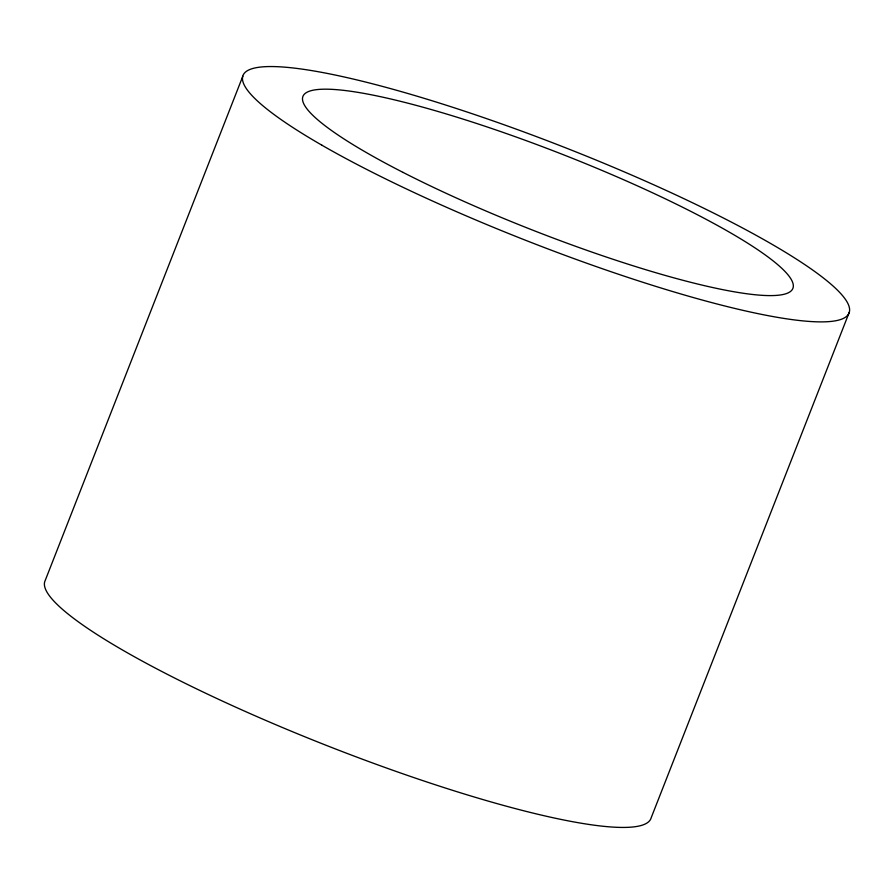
<?xml version="1.0" encoding="UTF-8"?>
<svg xmlns="http://www.w3.org/2000/svg" width="894" height="894" viewBox="0 0 894 894"><rect width="100%" height="100%" fill="white"/><g stroke="black" fill="none" stroke-linecap="round" stroke-linejoin="round"><path stroke-width="1.34" d="M242.822 76.225L44.7 581.77A325.427 50.343 21.4 0 0 334.278 748.49A325.427 50.343 21.4 0 0 651.178 817.775L849.3 312.229M321.974 145.241A325.427 50.343 21.4 0 0 835.432 320.812A325.427 50.343 21.4 0 0 480.771 116.633A325.427 50.343 21.4 0 0 321.974 145.241M403.082 172.419A263.093 40.699 21.4 0 0 791.905 290.069A263.093 40.699 21.4 0 0 448.766 114.689A263.093 40.699 21.4 0 0 403.082 172.419"/></g></svg>
